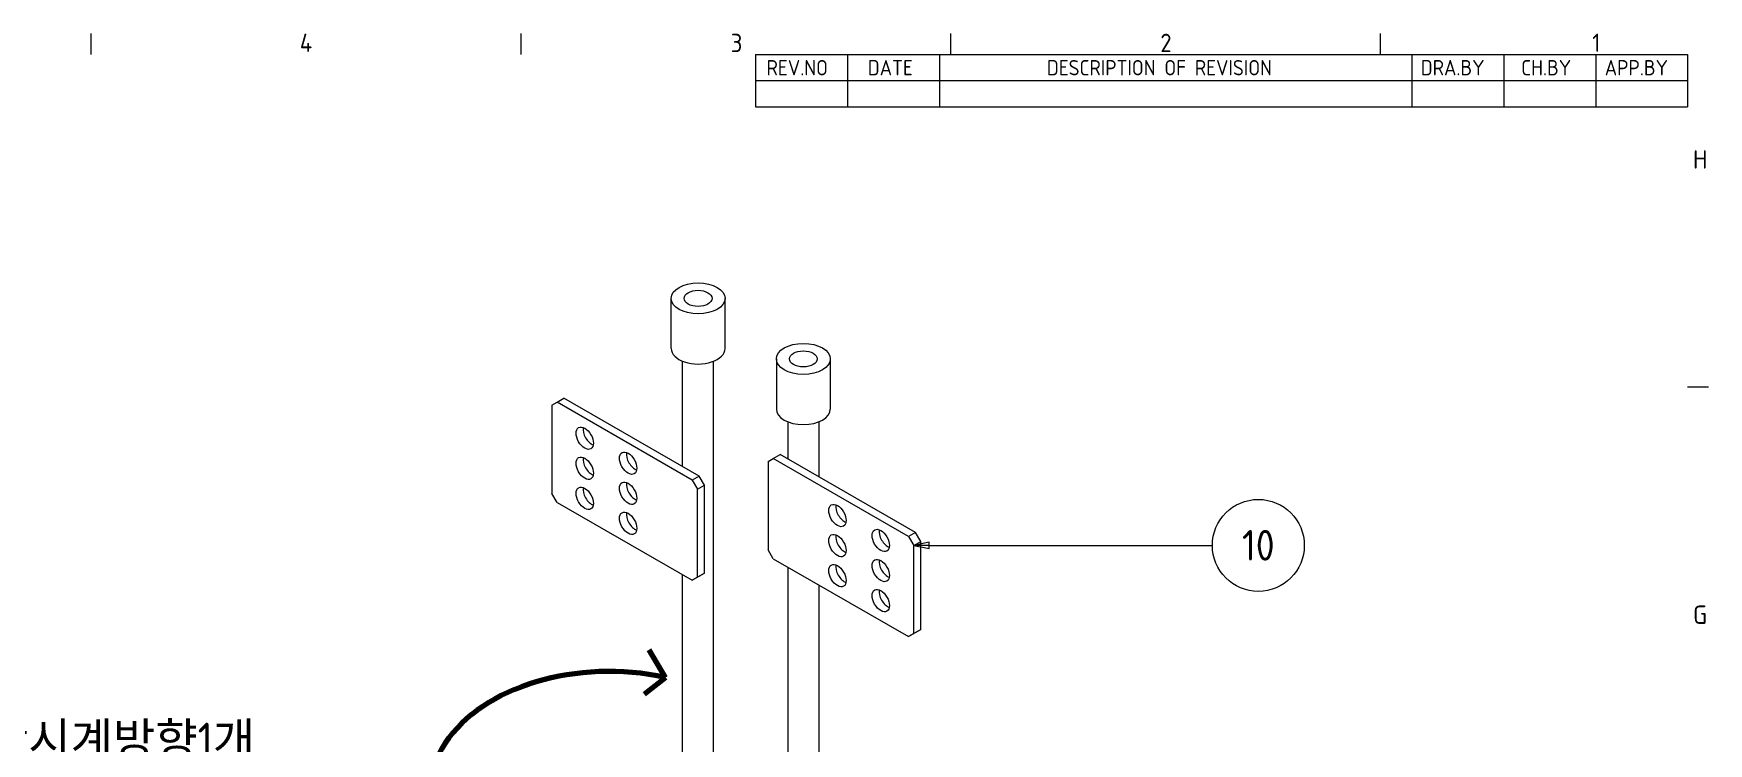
# Model space of a CAD drawing. Header units: millimetres. Extents: x 0 to 2102, y 0 to 1485.
# Drawn here: x 1378 to 2061, y 1154 to 1444 of the extents above; entities that cross this region are included whole.
import ezdxf

# ---------------------------------------------------------------- set-up
doc = ezdxf.new("R2010")
doc.units = ezdxf.units.MM
doc.header["$LTSCALE"] = 2.5
doc.layers.get('0').update_dxf_attribs({"color": 3, "lineweight": 5})
for name, color, linetype, lineweight in [('가시적인 것(ISO)', 3, 'Continuous', 5), ('경계(ISO)', 7, 'Continuous', 5), ('기호(ISO)', 5, 'Continuous', 5), ('스케치 형상(ISO)', 3, 'Continuous', 5)]:
    doc.layers.add(name, color=color, linetype=linetype, lineweight=lineweight)
doc.styles.add('ISO ProportionalPSTEK', font='isocp.shx')
doc.styles.add('문자 텍스트_PSTEK_POSCO', font='isocp.shx')
doc.styles.add('부품번호텍스트_PSTEK_POSCO', font='isocp.shx')

# ---------------------------------------------------------------- blocks, each defined once
blk = doc.blocks.new('경계 Default Border')
at = {"layer": '경계(ISO)'}
for p, q in [((560.67, 574), (560.67, 577.4)), ((630.75, 574), (630.75, 577.4)), ((700.83, 574), (700.83, 577.4)), ((770.92, 574), (770.92, 577.4)), ((821, 519.75), (824.4, 519.75))]:
    blk.add_line(p, q, dxfattribs=at)
at = {"layer": '경계(ISO)', "color": 2, "char_height": 3, "attachment_point": 7, "style": '문자 텍스트_PSTEK_POSCO'}
for s, insert in [('4', (594.68, 574.4)), ('3', (664.96, 574.37)), ('2', (735, 574.37)), ('1', (805.44, 574.4)), ('H', (821.88, 555.37)), ('G', (821.88, 481.1))]:
    blk.add_mtext(s, dxfattribs=dict(at, insert=insert))
blk = doc.blocks.new('리비전 내역')
at = {"layer": '기호(ISO)'}
for p, q in [((669, 574), (821, 574)), ((669, 574), (669, 569.72)), ((684, 574), (684, 569.72)), ((699, 574), (699, 569.72)), ((776, 574), (776, 569.72)), ((791, 574), (791, 569.72)), ((806, 574), (806, 569.72)), ((821, 574), (821, 569.72)), ((669, 569.72), (821, 569.72)), ((669, 569.72), (669, 565.44)), ((684, 569.72), (684, 565.44)), ((699, 569.72), (699, 565.44)), ((776, 569.72), (776, 565.44)), ((791, 569.72), (791, 565.44)), ((806, 569.72), (806, 565.44)), ((821, 569.72), (821, 565.44)), ((669, 565.44), (821, 565.44))]:
    blk.add_line(p, q, dxfattribs=at)
at = {"layer": '기호(ISO)', "color": 2, "char_height": 2.5, "attachment_point": 7, "style": 'ISO ProportionalPSTEK'}
for s, insert in [('REV.NO', (670.79, 570.58)), ('DATE', (687.31, 570.58)), ('DESCRIPTION OF REVISION', (716.51, 570.58)), ('DRA.BY', (777.48, 570.58)), ('CH.BY', (793.86, 570.58)), ('APP.BY', (807.48, 570.58))]:
    blk.add_mtext(s, dxfattribs=dict(at, insert=insert))
blk = doc.blocks.new('품번기호3')
at = {"layer": '기호(ISO)', "color": 7}
for p, q in [((697.29, 494.41), (694.79, 493.91)), ((697.29, 493.91), (694.79, 493.91)), ((694.79, 493.91), (697.29, 493.41)), ((697.29, 493.41), (697.29, 494.41)), ((697.29, 493.91), (743.49, 493.91))]:
    blk.add_line(p, q, dxfattribs=at)
at = {"layer": '기호(ISO)', "color": 7, "flags": 128}
blk.add_lwpolyline([(697.29, 494.41), (694.79, 493.91)], dxfattribs=at)
at = {"layer": '기호(ISO)'}
blk.add_circle((750.99, 493.91), 7.5, dxfattribs=at)
at = {"layer": '기호(ISO)', "color": 7}
blk.add_solid([(697.29, 494.41), (694.79, 493.91), (697.29, 493.41), (697.29, 494.41)], dxfattribs=at)
at = {"layer": '기호(ISO)', "color": 7, "insert": (750.99, 493.93), "char_height": 5, "attachment_point": 5, "style": '부품번호텍스트_PSTEK_POSCO'}
blk.add_mtext('10', dxfattribs=at)

msp = doc.modelspace()

# ---------------------------------------------------------------- linework, layer by layer
at = {"layer": '가시적인 것(ISO)'}
for p, q in [((1638.073, 1315.0753), (1638.073, 1335.514)), ((1660.073, 1315.0753), (1660.073, 1335.514)), ((1642.7432, 1266.9488), (1642.7432, 1309.8947)), ((1655.4028, 1110.6984), (1655.4028, 1309.8947)), ((1680.9795, 1310.8062), (1680.9795, 1290.3675)), ((1702.9795, 1310.8062), (1702.9795, 1290.3675)), ((1589.4287, 1291.9404), (1591.55, 1293.1714)), ((1589.4287, 1291.9404), (1589.4287, 1255.9683)), ((1591.55, 1293.1714), (1594.3785, 1294.8002)), ((1646.7044, 1261.4102), (1591.55, 1293.1714)), ((1649.5328, 1263.039), (1594.3785, 1294.8002)), ((1685.6497, 1285.1868), (1685.6497, 1270.0372)), ((1698.3093, 1285.1868), (1698.3093, 1262.747)), ((1677.5901, 1268.9682), (1679.7114, 1270.1993)), ((1679.7114, 1270.1993), (1682.5398, 1271.8281)), ((1734.8657, 1238.438), (1679.7114, 1270.1993)), ((1737.6941, 1240.0668), (1682.5398, 1271.8281)), ((1677.5901, 1268.9682), (1677.5901, 1232.9962)), ((1649.5328, 1263.039), (1646.7044, 1261.4102)), ((1646.7044, 1261.4102), (1648.8257, 1257.736)), ((1648.8257, 1257.736), (1651.6541, 1259.3647)), ((1648.8257, 1221.7639), (1648.8257, 1257.736)), ((1651.6541, 1259.3647), (1649.5328, 1263.039)), ((1651.6541, 1223.3927), (1651.6541, 1259.3647)), ((1591.55, 1252.2941), (1589.4287, 1255.9683)), ((1591.55, 1252.2941), (1646.7044, 1220.5328)), ((1737.6941, 1240.0668), (1734.8657, 1238.438)), ((1734.8657, 1238.438), (1736.987, 1234.7638)), ((1736.987, 1234.7638), (1739.8155, 1236.3926)), ((1739.8155, 1236.3926), (1737.6941, 1240.0668)), ((1739.8155, 1200.4205), (1739.8155, 1236.3926)), ((1679.7114, 1229.3219), (1677.5901, 1232.9962)), ((1679.7114, 1229.3219), (1734.8657, 1197.5607)), ((1736.987, 1198.7917), (1736.987, 1234.7638)), ((1642.7432, 1111.4768), (1642.7432, 1222.8139)), ((1651.6541, 1223.3927), (1648.8257, 1221.7639)), ((1649.5328, 1222.1616), (1651.6541, 1223.3927)), ((1685.6497, 1225.9023), (1685.6497, 1085.9439)), ((1646.7044, 1220.5328), (1649.5328, 1222.1616)), ((1648.8257, 1221.7639), (1646.7044, 1220.5328)), ((1698.3093, 1218.6121), (1698.3093, 1086.8156)), ((1734.8657, 1197.5607), (1737.6941, 1199.1895)), ((1736.987, 1198.7917), (1734.8657, 1197.5607)), ((1739.8155, 1200.4205), (1736.987, 1198.7917)), ((1737.6941, 1199.1895), (1739.8155, 1200.4205))]:
    msp.add_line(p, q, dxfattribs=at)
for centre, major_axis, ratio in [((1649.073, 1335.514), (-11, 0), 0.5758617), ((1649.073, 1335.514), (-5.6795, 0), 0.5758617), ((1691.9795, 1310.8062), (-11, 0), 0.5758617), ((1691.9795, 1310.8062), (-5.6795, 0), 0.5758617), ((1602.8637, 1278.4808), (2.4952, -4.3329), 0.57809312), ((1602.8637, 1266.2176), (2.4952, -4.3329), 0.57809312), ((1620.5414, 1268.301), (2.4952, -4.3329), 0.57809312), ((1602.8637, 1253.9544), (2.4952, -4.3329), 0.57809312), ((1620.5414, 1256.0377), (2.4952, -4.3329), 0.57809312), ((1705.8743, 1246.9576), (-2.4952, 4.3329), 0.57809312), ((1620.5414, 1243.7745), (2.4952, -4.3329), 0.57809312), ((1705.8743, 1234.6944), (-2.4952, 4.3329), 0.57809312), ((1723.552, 1236.7777), (-2.4952, 4.3329), 0.57809312), ((1723.552, 1224.5145), (-2.4952, 4.3329), 0.57809312), ((1705.8743, 1222.4312), (-2.4952, 4.3329), 0.57809312), ((1723.552, 1212.2513), (-2.4952, 4.3329), 0.57809312)]:
    msp.add_ellipse(centre, major_axis=major_axis, ratio=ratio, dxfattribs=at)
for centre, major_axis, ratio, start_param, end_param in [((1649.073, 1315.0753), (11, 0), 0.5758617, 3.14159265, 6.28318531), ((1691.9795, 1290.3675), (-11, 0), 0.5758617, 0, 3.14159265), ((1605.6922, 1280.1096), (2.4952, -4.3329), 0.57809312, 3.74153479, 5.68324317), ((1605.6922, 1267.8464), (2.4952, -4.3329), 0.57809312, 3.74153479, 5.68324317), ((1623.3698, 1269.9297), (2.4952, -4.3329), 0.57809312, 3.74153479, 5.68324317), ((1605.6922, 1255.5832), (2.4952, -4.3329), 0.57809312, 3.74153479, 5.68324317), ((1623.3698, 1257.6665), (2.4952, -4.3329), 0.57809312, 3.74153479, 5.68324317), ((1708.7028, 1248.5864), (2.4952, -4.3329), 0.57809312, 3.74153479, 5.68324317), ((1623.3698, 1245.4033), (2.4952, -4.3329), 0.57809312, 3.74153479, 5.68324317), ((1708.7028, 1236.3232), (2.4952, -4.3329), 0.57809312, 3.74153479, 5.68324317), ((1726.3804, 1238.4065), (2.4952, -4.3329), 0.57809312, 3.74153479, 5.68324317), ((1708.7028, 1224.06), (2.4952, -4.3329), 0.57809312, 3.74153479, 5.68324317), ((1726.3804, 1226.1433), (2.4952, -4.3329), 0.57809312, 3.74153479, 5.68324317), ((1726.3804, 1213.8801), (2.4952, -4.3329), 0.57809312, 3.74153479, 5.68324317)]:
    msp.add_ellipse(centre, major_axis=major_axis, ratio=ratio, start_param=start_param, end_param=end_param, dxfattribs=at)
at = {"layer": '스케치 형상(ISO)', "color": 1, "lineweight": 200}
for q in [(1629.1859, 1192.2087), (1627.0641, 1174.0555)]:
    msp.add_line((1635.7157, 1180.8969), q, dxfattribs=at)
msp.add_ellipse((1612.841, 1134.863), major_axis=(72.8603, 0), ratio=0.66545822, start_param=1.25144212, end_param=4.21544182, dxfattribs=at)

# ---------------------------------------------------------------- block references
at = {"xscale": 2.5, "yscale": 2.5, "zscale": 2.5}
msp.add_blockref('경계 Default Border', (0, 0), dxfattribs=at)
at = {"layer": '기호(ISO)', "xscale": 2.5, "yscale": 2.5, "zscale": 2.5}
for name in ['리비전 내역', '품번기호3']:
    msp.add_blockref(name, (0, 0), dxfattribs=at)

# ---------------------------------------------------------------- texts
at = {"layer": '기호(ISO)', "color": 1, "insert": (1249.5745, 1118.4545), "char_height": 13.75, "width": 436.055198, "attachment_point": 4, "line_spacing_factor": 1.058943, "style": '문자 텍스트_PSTEK_POSCO'}
msp.add_mtext('{\\fISOCP|b0|i0;\\H13.7500;시계방향 1개/반시계방향1개\\P\\fisocp|b0|i0;\\H13.7500;하부 동파이프 절곡 및  \\P부스바 용접 방향 주의할 것.\\P전체 길이가 각각 다름}', dxfattribs=at)

doc.saveas('drawing.dxf')
